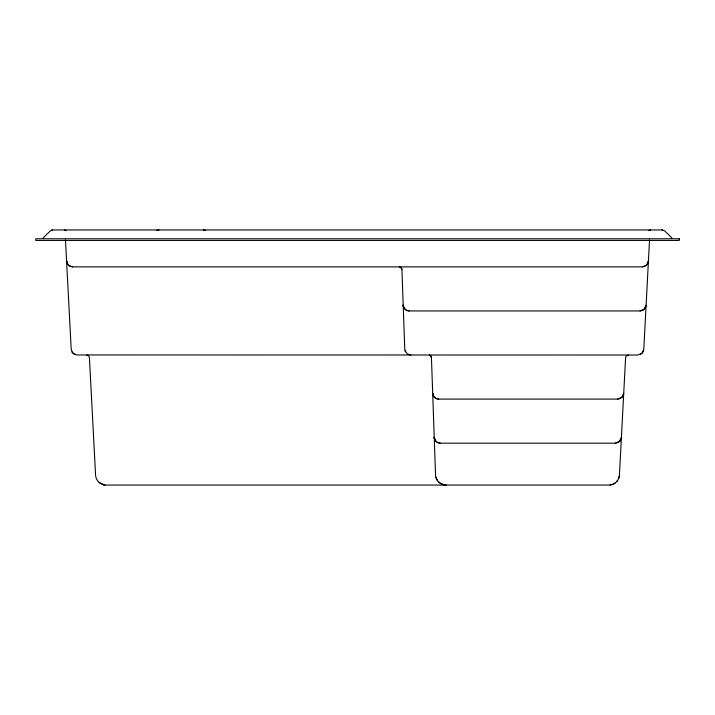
<?xml version="1.0" encoding="UTF-8"?>
<svg xmlns="http://www.w3.org/2000/svg" width="715" height="715" viewBox="0 0 715 715"><rect width="100%" height="100%" fill="white"/><g stroke="black" fill="none" stroke-linecap="round" stroke-linejoin="round"><path stroke-width="1.07" d="M649.533 239.865L643.795 349.278L641.918 353.353L637.744 355.024L76.335 354.953L72.465 352.674L71.205 349.278L65.467 239.865M623.712 393.348L621.836 397.433L617.662 399.095L438.742 399.095C435.578 399.167 432.736 396.405 432.682 393.25L433.254 395.61L432.718 393.724M621.407 437.428L619.521 441.504L615.356 443.166L440.279 443.166C437.115 443.237 434.273 440.476 434.228 437.321L434.792 439.689L434.228 437.321M648.353 261.726L648.416 261.127L646.539 265.202L642.365 266.874L72.635 266.874L68.828 265.524L67.183 263.451L66.584 261.127L67.174 263.46L66.584 261.127L66.647 261.806M646.11 305.198L644.224 309.282L640.059 310.945L409.221 310.945C406.048 311.016 403.206 308.254 403.162 305.099L403.725 307.459L403.162 305.099M618.707 478.433L619.431 475.126L625.589 357.634L626.277 355.945L628.342 355.024M623.668 393.831L622.452 396.754L622.881 396.128M648.371 261.601L647.155 264.523L647.584 263.898M621.362 437.902L620.137 440.824L620.566 440.199M646.065 305.68L644.85 308.603L645.27 307.977M619.065 477.361L619.306 476.253M643.428 351.074L643.679 350.189M618.707 478.433C617.197 482.348 613.166 485.083 608.974 485.047L106.026 485.047C100.636 485.145 95.739 480.525 95.569 475.126L89.411 357.634L88.723 355.945L86.658 355.024M643.044 351.905L641.918 353.353M616.965 481.347L617.644 480.444M644.993 308.406L642.722 310.328L640.059 310.945M647.298 264.327L645.162 266.186L642.365 266.874M622.595 396.557L620.459 398.416L617.662 399.095M620.289 440.628L618.153 442.487L615.356 443.166M648.845 230.695L650.489 229.953M43.123 237.934L50.407 230.802L52.999 229.953L662.001 229.953L664.593 230.802L671.877 237.934M615.32 482.902L613.372 484.073M640.408 354.399L641.203 353.934M612.317 484.493L610.11 484.985M399.328 266.874L399.783 266.936M438.295 481.66L441.235 483.894L445.928 485.047C440.494 485.145 435.623 480.364 435.542 474.939L431.44 357.679L430.716 355.909M445.928 485.047L442.37 484.395L444.766 484.967L443.55 484.752M72.635 266.874L69.972 266.248L67.702 264.327M409.221 310.945L406.522 310.31L404.243 308.344M410.759 355.024L407.264 353.907L404.806 350.1L401.919 269.528L401.24 267.812L399.792 266.954L400.23 267.097M438.742 399.095L436.043 398.461L433.764 396.494M440.279 443.166L437.589 442.54L435.301 440.565M662.001 229.953L662.689 230.007M409.632 354.935L410.678 355.024M64.511 229.953L66.155 230.695M399.479 266.892L400.775 267.401M104.319 484.895L99.269 482.571M73.797 353.934L74.583 354.399M430.484 355.686C426.909 354.175 431.753 355.453 431.44 357.679M400.901 267.49L401.428 268.071L401.017 267.598M73.082 353.353L71.956 351.905M401.24 267.812L401.919 269.528M67.424 263.898L67.836 264.532L66.629 261.601M403.966 307.906L404.377 308.549L403.197 305.573M433.487 396.056L433.898 396.7L432.682 393.25M435.024 440.127L435.444 440.78L434.264 437.803M437.509 480.703L435.918 477.379M405.048 350.994L405.423 351.843M203.462 229.953A4.406 4.406 0 0 1 205.598 230.507M156.799 230.507A4.415 4.415 0 0 1 158.936 229.953M52.392 230.007L51.641 230.176L52.392 230.007M679.25 238.774L35.75 238.774L35.75 240.428L679.25 240.428L679.25 238.774M104.801 484.967L103.604 484.761L104.801 484.967"/></g></svg>
